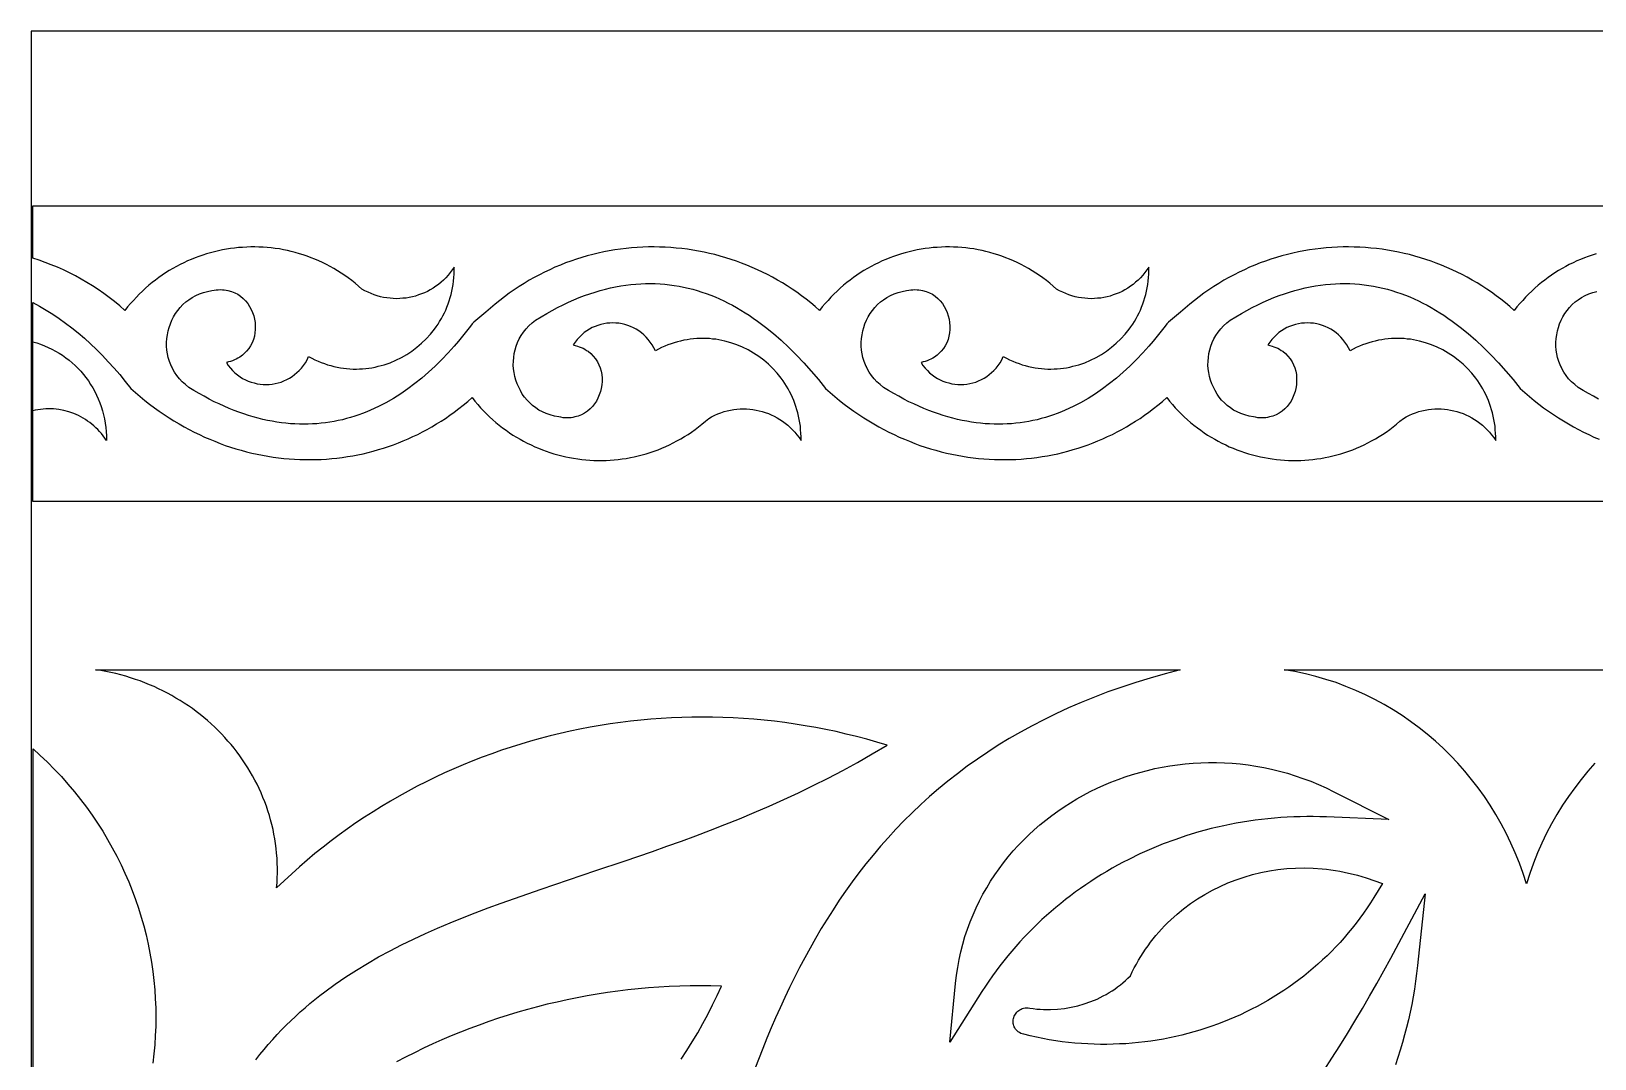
# Model space of a CAD drawing. Extents: x -445 to 570, y -1313 to 85.
# Drawn here: x -445 to -328.7, y 8.6 to 85 of the extents above; entities that cross this region are included whole.
import ezdxf

# ---------------------------------------------------------------- set-up
doc = ezdxf.new("R2010")
doc.units = 0
doc.layers.add('LAYER_1', color=18, linetype='CONTINUOUS')

msp = doc.modelspace()

# ---------------------------------------------------------------- linework, layer by layer
at = {"layer": 'LAYER_1'}
for points in [[(-445, -85), (445, -85), (445, 85), (-445, 85)], [(-444.89, 61.89), (-444.59, 61.81), (-444.3, 61.71), (-444.01, 61.6), (-443.73, 61.48), (-443.46, 61.35), (-443.19, 61.21), (-442.93, 61.05), (-442.68, 60.89), (-442.43, 60.71), (-442.19, 60.53), (-441.96, 60.33), (-441.74, 60.13), (-441.52, 59.92), (-441.32, 59.7), (-441.12, 59.47), (-440.93, 59.23), (-440.75, 58.98), (-440.58, 58.73), (-440.43, 58.47), (-440.28, 58.2), (-440.14, 57.93), (-440.01, 57.65), (-439.9, 57.36), (-439.79, 57.07), (-439.7, 56.77), (-439.62, 56.47), (-439.55, 56.16), (-439.5, 55.85), (-439.46, 55.53), (-439.43, 55.21), (-439.41, 54.89), (-439.41, 54.56), (-439.53, 54.73), (-439.65, 54.9), (-439.78, 55.06), (-439.91, 55.21), (-440.05, 55.36), (-440.19, 55.5), (-440.34, 55.64), (-440.49, 55.77), (-440.65, 55.89), (-440.81, 56), (-440.97, 56.11), (-441.14, 56.22), (-441.48, 56.4), (-441.84, 56.56), (-442.2, 56.68), (-442.58, 56.78), (-442.96, 56.85), (-443.34, 56.9), (-443.73, 56.91), (-443.92, 56.9), (-444.12, 56.89), (-444.31, 56.87), (-444.5, 56.84), (-444.7, 56.81), (-444.89, 56.77)], [(-376.22, 14.16), (-376.15, 14.76), (-376.06, 15.35), (-375.95, 15.94), (-375.82, 16.51), (-375.68, 17.08), (-375.52, 17.64), (-375.34, 18.19), (-375.14, 18.73), (-374.92, 19.26), (-374.69, 19.78), (-374.45, 20.29), (-374.18, 20.79), (-373.9, 21.28), (-373.61, 21.76), (-373.3, 22.23), (-372.98, 22.69), (-372.65, 23.14), (-372.3, 23.58), (-371.93, 24.01), (-371.56, 24.42), (-371.17, 24.82), (-370.77, 25.21), (-370.36, 25.59), (-369.94, 25.96), (-369.51, 26.31), (-369.06, 26.66), (-368.61, 26.98), (-368.14, 27.3), (-367.67, 27.6), (-367.19, 27.89), (-366.7, 28.17), (-366.2, 28.43), (-365.69, 28.68), (-365.18, 28.91), (-364.66, 29.13), (-364.13, 29.34), (-363.59, 29.53), (-363.05, 29.7), (-362.51, 29.86), (-361.95, 30.01), (-361.4, 30.14), (-360.84, 30.25), (-360.27, 30.35), (-359.7, 30.43), (-359.13, 30.5), (-358.55, 30.55), (-357.97, 30.58), (-357.39, 30.6), (-356.81, 30.6), (-356.22, 30.58), (-355.64, 30.54), (-355.05, 30.49), (-354.46, 30.42), (-353.88, 30.33), (-353.29, 30.22), (-352.7, 30.1), (-352.12, 29.96), (-351.53, 29.79), (-350.95, 29.61), (-350.37, 29.41), (-349.79, 29.2), (-349.22, 28.96), (-348.65, 28.7), (-348.08, 28.42), (-343.99, 26.35), (-348.63, 26.54), (-349.12, 26.56), (-349.6, 26.57), (-350.09, 26.57), (-350.57, 26.56), (-351.06, 26.55), (-351.54, 26.53), (-352.02, 26.5), (-352.5, 26.46), (-352.98, 26.41), (-353.45, 26.36), (-353.93, 26.3), (-354.4, 26.23), (-354.87, 26.16), (-355.34, 26.07), (-355.81, 25.98), (-356.27, 25.89), (-356.73, 25.78), (-357.19, 25.67), (-357.65, 25.55), (-358.11, 25.43), (-359.01, 25.15), (-359.9, 24.85), (-360.78, 24.53), (-361.64, 24.17), (-362.5, 23.79), (-363.33, 23.38), (-363.75, 23.17), (-364.16, 22.95), (-364.56, 22.72), (-364.97, 22.49), (-365.36, 22.25), (-365.76, 22), (-366.15, 21.75), (-366.53, 21.49), (-366.92, 21.23), (-367.29, 20.96), (-367.66, 20.68), (-368.03, 20.4), (-368.39, 20.11), (-368.75, 19.81), (-369.1, 19.51), (-369.45, 19.21), (-369.79, 18.9), (-370.13, 18.58), (-370.46, 18.25), (-370.79, 17.93), (-371.11, 17.59), (-371.43, 17.25), (-371.74, 16.91), (-372.04, 16.55), (-372.34, 16.2), (-372.63, 15.84), (-372.92, 15.47), (-373.2, 15.1), (-373.47, 14.72), (-373.74, 14.33), (-374, 13.95), (-374.26, 13.55), (-376.65, 9.79)], [(-363.21, 14.72), (-363.07, 15.02), (-362.92, 15.31), (-362.76, 15.6), (-362.6, 15.88), (-362.44, 16.16), (-362.26, 16.43), (-362.09, 16.7), (-361.9, 16.96), (-361.71, 17.22), (-361.51, 17.48), (-361.31, 17.72), (-361.1, 17.97), (-360.89, 18.2), (-360.67, 18.44), (-360.44, 18.66), (-360.21, 18.88), (-359.74, 19.31), (-359.25, 19.71), (-358.74, 20.09), (-358.21, 20.45), (-357.67, 20.78), (-357.11, 21.09), (-356.54, 21.37), (-355.95, 21.63), (-355.35, 21.86), (-354.75, 22.07), (-354.13, 22.25), (-353.5, 22.4), (-352.87, 22.53), (-352.23, 22.63), (-351.58, 22.7), (-350.93, 22.74), (-350.27, 22.75), (-349.61, 22.74), (-348.95, 22.69), (-348.62, 22.66), (-348.29, 22.61), (-347.96, 22.56), (-347.63, 22.51), (-347.3, 22.44), (-346.97, 22.37), (-346.64, 22.29), (-346.31, 22.2), (-345.98, 22.11), (-345.66, 22), (-344.45, 21.6), (-345.09, 20.56), (-345.34, 20.16), (-345.6, 19.77), (-345.87, 19.38), (-346.14, 19), (-346.42, 18.63), (-346.71, 18.26), (-347, 17.91), (-347.3, 17.55), (-347.61, 17.21), (-347.93, 16.87), (-348.25, 16.54), (-348.58, 16.21), (-348.91, 15.9), (-349.26, 15.59), (-349.6, 15.28), (-349.96, 14.99), (-350.31, 14.7), (-350.68, 14.42), (-351.05, 14.15), (-351.42, 13.88), (-351.8, 13.62), (-352.19, 13.37), (-352.58, 13.13), (-352.98, 12.89), (-353.38, 12.66), (-353.78, 12.44), (-354.19, 12.23), (-354.6, 12.03), (-355.02, 11.83), (-355.44, 11.64), (-355.87, 11.46), (-356.29, 11.29), (-356.73, 11.12), (-357.16, 10.97), (-357.6, 10.82), (-358.04, 10.68), (-358.49, 10.55), (-358.94, 10.43), (-359.39, 10.31), (-359.84, 10.21), (-360.3, 10.11), (-360.76, 10.02), (-361.22, 9.94), (-361.68, 9.87), (-362.14, 9.81), (-362.61, 9.75), (-363.08, 9.71), (-363.55, 9.67), (-364.02, 9.65), (-364.49, 9.63), (-364.96, 9.62), (-365.44, 9.62), (-365.91, 9.63), (-366.39, 9.65), (-366.86, 9.68), (-367.34, 9.72), (-367.82, 9.77), (-368.29, 9.82), (-368.77, 9.89), (-369.25, 9.97), (-369.72, 10.05), (-370.2, 10.15), (-370.68, 10.25), (-371.15, 10.37), (-371.27, 10.4), (-371.37, 10.44), (-371.47, 10.5), (-371.56, 10.55), (-371.64, 10.62), (-371.7, 10.69), (-371.76, 10.76), (-371.81, 10.84), (-371.86, 10.92), (-371.89, 11.01), (-371.91, 11.09), (-371.93, 11.18), (-371.94, 11.27), (-371.94, 11.36), (-371.93, 11.45), (-371.91, 11.54), (-371.89, 11.63), (-371.86, 11.72), (-371.82, 11.8), (-371.77, 11.88), (-371.72, 11.95), (-371.66, 12.02), (-371.59, 12.09), (-371.52, 12.15), (-371.44, 12.2), (-371.35, 12.24), (-371.26, 12.28), (-371.16, 12.31), (-371.05, 12.33), (-370.94, 12.33), (-370.83, 12.33), (-370.7, 12.32), (-370.44, 12.28), (-370.18, 12.25), (-369.92, 12.23), (-369.67, 12.22), (-369.41, 12.21), (-369.15, 12.21), (-368.63, 12.24), (-368.12, 12.29), (-367.62, 12.38), (-367.12, 12.49), (-366.64, 12.63), (-366.16, 12.8), (-365.69, 12.99), (-365.24, 13.22), (-365.02, 13.34), (-364.8, 13.47), (-364.58, 13.6), (-364.37, 13.74), (-364.17, 13.89), (-363.96, 14.04), (-363.77, 14.2), (-363.58, 14.37), (-363.39, 14.54)]]:
    msp.add_lwpolyline(points, close=True, dxfattribs=at)
for points in [[(-328.56, 68.44), (-328.85, 68.35), (-329.14, 68.25), (-329.43, 68.14), (-329.71, 68.03), (-329.99, 67.91), (-330.27, 67.78), (-330.55, 67.64), (-330.82, 67.5), (-331.09, 67.35), (-331.35, 67.19), (-331.62, 67.03), (-331.88, 66.86), (-332.13, 66.68), (-332.38, 66.49), (-332.63, 66.3), (-332.87, 66.1), (-333.11, 65.89), (-333.35, 65.67), (-333.58, 65.45), (-333.8, 65.22), (-334.02, 64.98), (-334.24, 64.74), (-334.45, 64.49), (-334.65, 64.23), (-334.98, 64.52), (-335.31, 64.8), (-335.65, 65.06), (-336, 65.32), (-336.34, 65.58), (-336.7, 65.82), (-337.05, 66.05), (-337.42, 66.28), (-337.78, 66.49), (-338.15, 66.7), (-338.52, 66.9), (-338.9, 67.08), (-339.28, 67.26), (-339.67, 67.43), (-340.05, 67.6), (-340.45, 67.75), (-340.84, 67.89), (-341.24, 68.03), (-341.63, 68.15), (-342.04, 68.27), (-342.44, 68.38), (-342.84, 68.47), (-343.25, 68.56), (-343.66, 68.64), (-344.07, 68.71), (-344.48, 68.78), (-344.89, 68.83), (-345.31, 68.87), (-345.72, 68.9), (-346.14, 68.93), (-346.56, 68.94), (-346.97, 68.95), (-347.39, 68.95), (-347.8, 68.93), (-348.22, 68.91), (-348.64, 68.88), (-349.05, 68.84), (-349.47, 68.79), (-349.88, 68.73), (-350.3, 68.66), (-350.71, 68.58), (-351.12, 68.49), (-351.53, 68.39), (-351.94, 68.28), (-352.34, 68.17), (-352.75, 68.04), (-353.15, 67.9), (-353.55, 67.76), (-353.94, 67.6), (-354.34, 67.44), (-354.73, 67.26), (-355.12, 67.08), (-355.5, 66.88), (-355.88, 66.68), (-356.26, 66.47), (-356.64, 66.24), (-357.01, 66.01), (-357.37, 65.76), (-357.74, 65.51), (-358.1, 65.25), (-358.45, 64.98), (-358.8, 64.69), (-359.14, 64.4), (-359.48, 64.1), (-359.78, 63.85), (-360.08, 63.61), (-360.23, 63.49), (-360.37, 63.36), (-360.51, 63.22), (-360.63, 63.07), (-360.92, 62.69), (-361.22, 62.31), (-361.52, 61.94), (-361.83, 61.58), (-362.29, 61.07), (-362.76, 60.57), (-363.25, 60.09), (-363.74, 59.64), (-364.24, 59.2), (-364.76, 58.79), (-365.28, 58.39), (-365.82, 58.03), (-366.36, 57.68), (-366.92, 57.36), (-367.48, 57.07), (-368.06, 56.81), (-368.35, 56.68), (-368.65, 56.57), (-368.94, 56.46), (-369.24, 56.36), (-369.54, 56.27), (-369.85, 56.18), (-370.16, 56.1), (-370.46, 56.03), (-370.78, 55.97), (-371.09, 55.92), (-371.41, 55.87), (-371.73, 55.83), (-372.05, 55.8), (-372.37, 55.78), (-372.7, 55.76), (-373.02, 55.76), (-373.35, 55.76), (-373.69, 55.78), (-374.02, 55.8), (-374.36, 55.83), (-374.7, 55.87), (-375.04, 55.92), (-375.39, 55.98), (-375.73, 56.04), (-376.08, 56.12), (-376.43, 56.21), (-376.79, 56.3), (-377.14, 56.41), (-377.5, 56.53), (-377.86, 56.66), (-378.22, 56.79), (-378.59, 56.94), (-378.95, 57.1), (-379.32, 57.27), (-379.69, 57.44), (-380.07, 57.63), (-380.44, 57.84), (-380.82, 58.05), (-381.2, 58.27), (-381.58, 58.5), (-381.84, 58.71), (-382.08, 58.92), (-382.29, 59.15), (-382.48, 59.39), (-382.65, 59.64), (-382.8, 59.9), (-382.93, 60.17), (-383.03, 60.44), (-383.11, 60.72), (-383.17, 61), (-383.22, 61.28), (-383.24, 61.57), (-383.24, 61.85), (-383.22, 62.14), (-383.18, 62.42), (-383.13, 62.7), (-383.05, 62.97), (-382.96, 63.24), (-382.85, 63.5), (-382.72, 63.76), (-382.57, 64), (-382.4, 64.23), (-382.22, 64.45), (-382.02, 64.66), (-381.81, 64.86), (-381.58, 65.03), (-381.33, 65.2), (-381.07, 65.34), (-380.79, 65.46), (-380.5, 65.57), (-380.19, 65.65), (-379.87, 65.71), (-379.7, 65.74), (-379.54, 65.76), (-379.39, 65.77), (-379.24, 65.78), (-379.09, 65.77), (-378.95, 65.76), (-378.8, 65.74), (-378.67, 65.72), (-378.41, 65.65), (-378.16, 65.55), (-377.94, 65.43), (-377.73, 65.28), (-377.53, 65.12), (-377.36, 64.94), (-377.2, 64.74), (-377.06, 64.53), (-376.94, 64.3), (-376.84, 64.07), (-376.76, 63.83), (-376.7, 63.58), (-376.66, 63.33), (-376.64, 63.07), (-376.64, 62.82), (-376.67, 62.56), (-376.71, 62.31), (-376.78, 62.07), (-376.87, 61.83), (-376.99, 61.6), (-377.13, 61.39), (-377.29, 61.19), (-377.48, 61), (-377.58, 60.91), (-377.69, 60.83), (-377.8, 60.75), (-377.92, 60.68), (-378.05, 60.61), (-378.19, 60.55), (-378.33, 60.49), (-378.48, 60.44), (-378.63, 60.4), (-378.79, 60.36), (-378.65, 60.14), (-378.49, 59.94), (-378.32, 59.76), (-378.15, 59.59), (-377.97, 59.44), (-377.77, 59.3), (-377.57, 59.17), (-377.37, 59.06), (-377.16, 58.97), (-376.94, 58.89), (-376.73, 58.83), (-376.5, 58.78), (-376.28, 58.74), (-376.06, 58.72), (-375.83, 58.72), (-375.6, 58.72), (-375.38, 58.75), (-375.16, 58.79), (-374.94, 58.84), (-374.72, 58.9), (-374.51, 58.98), (-374.3, 59.08), (-374.1, 59.19), (-373.9, 59.31), (-373.72, 59.45), (-373.54, 59.6), (-373.37, 59.76), (-373.2, 59.94), (-373.05, 60.14), (-372.91, 60.34), (-372.79, 60.56), (-372.67, 60.8), (-372.44, 60.67), (-372.21, 60.56), (-371.97, 60.45), (-371.74, 60.36), (-371.5, 60.27), (-371.26, 60.19), (-371.03, 60.12), (-370.79, 60.06), (-370.55, 60.01), (-370.31, 59.96), (-370.07, 59.93), (-369.83, 59.9), (-369.6, 59.88), (-369.36, 59.87), (-369.12, 59.87), (-368.89, 59.88), (-368.65, 59.89), (-368.42, 59.91), (-368.19, 59.94), (-367.96, 59.97), (-367.73, 60.02), (-367.5, 60.07), (-367.05, 60.19), (-366.61, 60.34), (-366.19, 60.52), (-365.77, 60.72), (-365.37, 60.95), (-364.98, 61.21), (-364.61, 61.49), (-364.26, 61.79), (-363.92, 62.11), (-363.61, 62.46), (-363.31, 62.83), (-363.17, 63.02), (-363.04, 63.21), (-362.91, 63.41), (-362.79, 63.62), (-362.68, 63.83), (-362.57, 64.04), (-362.47, 64.26), (-362.38, 64.48), (-362.29, 64.71), (-362.21, 64.94), (-362.14, 65.18), (-362.07, 65.42), (-362.01, 65.66), (-361.96, 65.91), (-361.92, 66.16), (-361.88, 66.41), (-361.86, 66.67), (-361.84, 66.93), (-361.83, 67.19), (-361.83, 67.46), (-361.98, 67.24), (-362.13, 67.04), (-362.29, 66.85), (-362.46, 66.66), (-362.64, 66.49), (-362.82, 66.32), (-363.01, 66.17), (-363.21, 66.03), (-363.41, 65.89), (-363.62, 65.77), (-363.83, 65.65), (-364.04, 65.55), (-364.26, 65.46), (-364.49, 65.38), (-364.72, 65.3), (-364.95, 65.24), (-365.18, 65.19), (-365.41, 65.15), (-365.65, 65.13), (-365.89, 65.11), (-366.13, 65.1), (-366.37, 65.11), (-366.61, 65.13), (-366.85, 65.16), (-367.08, 65.2), (-367.32, 65.25), (-367.56, 65.32), (-367.79, 65.39), (-368.02, 65.48), (-368.25, 65.58), (-368.48, 65.69), (-368.7, 65.82), (-368.95, 66.04), (-369.2, 66.25), (-369.46, 66.45), (-369.72, 66.65), (-369.98, 66.83), (-370.25, 67.01), (-370.52, 67.18), (-370.79, 67.34), (-371.07, 67.5), (-371.35, 67.65), (-371.63, 67.79), (-371.91, 67.92), (-372.2, 68.04), (-372.49, 68.15), (-372.78, 68.26), (-373.07, 68.36), (-373.36, 68.45), (-373.66, 68.54), (-373.96, 68.61), (-374.25, 68.68), (-374.55, 68.74), (-374.85, 68.8), (-375.16, 68.84), (-375.46, 68.88), (-375.76, 68.91), (-376.06, 68.93), (-376.37, 68.94), (-376.67, 68.95), (-376.97, 68.95), (-377.27, 68.94), (-377.58, 68.92), (-377.88, 68.9), (-378.18, 68.87), (-378.48, 68.83), (-378.78, 68.78), (-379.08, 68.73), (-379.37, 68.67), (-379.67, 68.6), (-379.96, 68.52), (-380.25, 68.44), (-380.54, 68.35), (-380.83, 68.25), (-381.12, 68.14), (-381.4, 68.03), (-381.68, 67.91), (-381.96, 67.78), (-382.24, 67.64), (-382.51, 67.5), (-382.78, 67.35), (-383.05, 67.19), (-383.31, 67.03), (-383.57, 66.86), (-383.82, 66.68), (-384.07, 66.49), (-384.32, 66.3), (-384.57, 66.1), (-384.8, 65.89), (-385.04, 65.67), (-385.27, 65.45), (-385.49, 65.22), (-385.71, 64.98), (-385.93, 64.74), (-386.14, 64.49), (-386.34, 64.23), (-386.67, 64.52), (-387, 64.8), (-387.34, 65.06), (-387.69, 65.32), (-388.03, 65.58), (-388.39, 65.82), (-388.74, 66.05), (-389.11, 66.28), (-389.47, 66.49), (-389.84, 66.7), (-390.21, 66.9), (-390.59, 67.08), (-390.97, 67.26), (-391.36, 67.43), (-391.75, 67.6), (-392.14, 67.75), (-392.53, 67.89), (-392.93, 68.03), (-393.32, 68.15), (-393.73, 68.27), (-394.13, 68.38), (-394.53, 68.47), (-394.94, 68.56), (-395.35, 68.64), (-395.76, 68.71), (-396.17, 68.78), (-396.59, 68.83), (-397, 68.87), (-397.41, 68.9), (-397.83, 68.93), (-398.25, 68.94), (-398.66, 68.95), (-399.08, 68.95), (-399.5, 68.93), (-399.91, 68.91), (-400.33, 68.88), (-400.74, 68.84), (-401.16, 68.79), (-401.57, 68.73), (-401.99, 68.66), (-402.4, 68.58), (-402.81, 68.49), (-403.22, 68.39), (-403.63, 68.28), (-404.03, 68.17), (-404.44, 68.04), (-404.84, 67.9), (-405.24, 67.76), (-405.63, 67.6), (-406.03, 67.44), (-406.42, 67.26), (-406.81, 67.08), (-407.19, 66.88), (-407.57, 66.68), (-407.95, 66.47), (-408.33, 66.24), (-408.7, 66.01), (-409.07, 65.76), (-409.43, 65.51), (-409.79, 65.25), (-410.14, 64.98), (-410.49, 64.69), (-410.83, 64.4), (-411.17, 64.1), (-411.47, 63.85), (-411.77, 63.61), (-411.92, 63.49), (-412.06, 63.36), (-412.2, 63.22), (-412.32, 63.07), (-412.61, 62.69), (-412.91, 62.31), (-413.21, 61.94), (-413.52, 61.58), (-413.98, 61.07), (-414.45, 60.57), (-414.94, 60.09), (-415.43, 59.64), (-415.93, 59.2), (-416.45, 58.79), (-416.97, 58.39), (-417.51, 58.03), (-418.05, 57.68), (-418.61, 57.36), (-419.17, 57.07), (-419.75, 56.81), (-420.04, 56.68), (-420.34, 56.57), (-420.63, 56.46), (-420.93, 56.36), (-421.24, 56.27), (-421.54, 56.18), (-421.85, 56.1), (-422.16, 56.03), (-422.47, 55.97), (-422.78, 55.92), (-423.1, 55.87), (-423.42, 55.83), (-423.74, 55.8), (-424.06, 55.78), (-424.39, 55.76), (-424.71, 55.76), (-425.04, 55.76), (-425.38, 55.78), (-425.71, 55.8), (-426.05, 55.83), (-426.39, 55.87), (-426.73, 55.92), (-427.08, 55.98), (-427.42, 56.04), (-427.77, 56.12), (-428.12, 56.21), (-428.48, 56.3), (-428.83, 56.41), (-429.19, 56.53), (-429.55, 56.66), (-429.91, 56.79), (-430.28, 56.94), (-430.65, 57.1), (-431.01, 57.27), (-431.39, 57.44), (-431.76, 57.63), (-432.13, 57.84), (-432.51, 58.05), (-432.89, 58.27), (-433.27, 58.5), (-433.53, 58.71), (-433.77, 58.92), (-433.98, 59.15), (-434.17, 59.39), (-434.34, 59.64), (-434.49, 59.9), (-434.62, 60.17), (-434.72, 60.44), (-434.8, 60.72), (-434.86, 61), (-434.91, 61.28), (-434.93, 61.57), (-434.93, 61.85), (-434.91, 62.14), (-434.87, 62.42), (-434.82, 62.7), (-434.74, 62.97), (-434.65, 63.24), (-434.54, 63.5), (-434.41, 63.76), (-434.26, 64), (-434.09, 64.23), (-433.91, 64.45), (-433.71, 64.66), (-433.5, 64.86), (-433.27, 65.03), (-433.02, 65.2), (-432.76, 65.34), (-432.48, 65.46), (-432.19, 65.57), (-431.88, 65.65), (-431.56, 65.71), (-431.39, 65.74), (-431.23, 65.76), (-431.08, 65.77), (-430.93, 65.78), (-430.78, 65.77), (-430.64, 65.76), (-430.5, 65.74), (-430.36, 65.72), (-430.1, 65.65), (-429.85, 65.55), (-429.63, 65.43), (-429.42, 65.28), (-429.22, 65.12), (-429.05, 64.94), (-428.89, 64.74), (-428.75, 64.53), (-428.63, 64.3), (-428.53, 64.07), (-428.45, 63.83), (-428.39, 63.58), (-428.35, 63.33), (-428.33, 63.07), (-428.33, 62.82), (-428.36, 62.56), (-428.4, 62.31), (-428.47, 62.07), (-428.56, 61.83), (-428.68, 61.6), (-428.82, 61.39), (-428.98, 61.19), (-429.17, 61), (-429.27, 60.91), (-429.38, 60.83), (-429.49, 60.75), (-429.62, 60.68), (-429.74, 60.61), (-429.88, 60.55), (-430.02, 60.49), (-430.17, 60.44), (-430.32, 60.4), (-430.48, 60.36), (-430.34, 60.14), (-430.18, 59.94), (-430.02, 59.76), (-429.84, 59.59), (-429.66, 59.44), (-429.46, 59.3), (-429.27, 59.17), (-429.06, 59.06), (-428.85, 58.97), (-428.64, 58.89), (-428.42, 58.83), (-428.2, 58.78), (-427.97, 58.74), (-427.75, 58.72), (-427.52, 58.72), (-427.3, 58.72), (-427.07, 58.75), (-426.85, 58.79), (-426.63, 58.84), (-426.41, 58.9), (-426.2, 58.98), (-425.99, 59.08), (-425.79, 59.19), (-425.59, 59.31), (-425.41, 59.45), (-425.23, 59.6), (-425.06, 59.76), (-424.89, 59.94), (-424.74, 60.14), (-424.6, 60.34), (-424.48, 60.56), (-424.36, 60.8), (-424.13, 60.67), (-423.9, 60.56), (-423.66, 60.45), (-423.43, 60.36), (-423.19, 60.27), (-422.96, 60.19), (-422.72, 60.12), (-422.48, 60.06), (-422.24, 60.01), (-422, 59.96), (-421.76, 59.93), (-421.53, 59.9), (-421.29, 59.88), (-421.05, 59.87), (-420.81, 59.87), (-420.58, 59.88), (-420.34, 59.89), (-420.11, 59.91), (-419.88, 59.94), (-419.65, 59.97), (-419.42, 60.02), (-419.19, 60.07), (-418.74, 60.19), (-418.3, 60.34), (-417.88, 60.52), (-417.46, 60.72), (-417.06, 60.95), (-416.67, 61.21), (-416.3, 61.49), (-415.95, 61.79), (-415.61, 62.11), (-415.3, 62.46), (-415, 62.83), (-414.86, 63.02), (-414.73, 63.21), (-414.61, 63.41), (-414.48, 63.62), (-414.37, 63.83), (-414.26, 64.04), (-414.16, 64.26), (-414.07, 64.48), (-413.98, 64.71), (-413.9, 64.94), (-413.83, 65.18), (-413.76, 65.42), (-413.7, 65.66), (-413.65, 65.91), (-413.61, 66.16), (-413.57, 66.41), (-413.55, 66.67), (-413.53, 66.93), (-413.52, 67.19), (-413.52, 67.46), (-413.67, 67.24), (-413.82, 67.04), (-413.98, 66.85), (-414.15, 66.66), (-414.33, 66.49), (-414.51, 66.32), (-414.7, 66.17), (-414.9, 66.03), (-415.1, 65.89), (-415.31, 65.77), (-415.52, 65.65), (-415.73, 65.55), (-415.95, 65.46), (-416.18, 65.38), (-416.41, 65.3), (-416.64, 65.24), (-416.87, 65.19), (-417.1, 65.15), (-417.34, 65.13), (-417.58, 65.11), (-417.82, 65.1), (-418.06, 65.11), (-418.3, 65.13), (-418.54, 65.16), (-418.78, 65.2), (-419.01, 65.25), (-419.25, 65.32), (-419.48, 65.39), (-419.71, 65.48), (-419.94, 65.58), (-420.17, 65.69), (-420.39, 65.82), (-420.64, 66.04), (-420.89, 66.25), (-421.15, 66.45), (-421.41, 66.65), (-421.67, 66.83), (-421.94, 67.01), (-422.21, 67.18), (-422.48, 67.34), (-422.76, 67.5), (-423.04, 67.65), (-423.32, 67.79), (-423.6, 67.92), (-423.89, 68.04), (-424.18, 68.15), (-424.47, 68.26), (-424.76, 68.36), (-425.05, 68.45), (-425.35, 68.54), (-425.65, 68.61), (-425.94, 68.68), (-426.24, 68.74), (-426.54, 68.8), (-426.85, 68.84), (-427.15, 68.88), (-427.45, 68.91), (-427.75, 68.93), (-428.06, 68.94), (-428.36, 68.95), (-428.66, 68.95), (-428.96, 68.94), (-429.27, 68.92), (-429.57, 68.9), (-429.87, 68.87), (-430.17, 68.83), (-430.47, 68.78), (-430.77, 68.73), (-431.06, 68.67), (-431.36, 68.6), (-431.65, 68.52), (-431.95, 68.44), (-432.24, 68.35), (-432.52, 68.25), (-432.81, 68.14), (-433.09, 68.03), (-433.37, 67.91), (-433.65, 67.78), (-433.93, 67.64), (-434.2, 67.5), (-434.47, 67.35), (-434.74, 67.19), (-435, 67.03), (-435.26, 66.86), (-435.51, 66.68), (-435.76, 66.49), (-436.01, 66.3), (-436.26, 66.1), (-436.49, 65.89), (-436.73, 65.67), (-436.96, 65.45), (-437.18, 65.22), (-437.4, 64.98), (-437.62, 64.74), (-437.83, 64.49), (-438.03, 64.23), (-438.42, 64.57), (-438.81, 64.89), (-439.21, 65.2), (-439.61, 65.49), (-440.02, 65.78), (-440.44, 66.05), (-440.86, 66.31), (-441.29, 66.56), (-441.72, 66.8), (-442.16, 67.02), (-442.6, 67.24), (-443.05, 67.44), (-443.51, 67.62), (-443.96, 67.8), (-444.42, 67.96), (-444.89, 68.11), (-444.89, 72.01), (-413.52, 72.01), (-361.83, 72.01), (-310.14, 72.01)], [(-310.14, 50.01), (-361.83, 50.01), (-413.52, 50.01), (-444.89, 50.01), (-444.89, 64.81), (-444.39, 64.55), (-443.89, 64.26), (-443.4, 63.96), (-442.92, 63.63), (-442.44, 63.29), (-441.97, 62.93), (-441.51, 62.55), (-441.05, 62.16), (-440.6, 61.75), (-440.15, 61.32), (-439.71, 60.87), (-439.27, 60.41), (-438.84, 59.94), (-438.42, 59.45), (-438, 58.95), (-437.59, 58.43), (-437.25, 58.12), (-436.9, 57.83), (-436.55, 57.54), (-436.19, 57.26), (-435.84, 56.99), (-435.48, 56.74), (-435.11, 56.49), (-434.74, 56.24), (-434.38, 56.01), (-434, 55.79), (-433.63, 55.58), (-433.25, 55.37), (-432.87, 55.18), (-432.49, 54.99), (-432.11, 54.81), (-431.72, 54.65), (-431.34, 54.49), (-430.95, 54.34), (-430.56, 54.19), (-430.17, 54.06), (-429.77, 53.94), (-429.38, 53.82), (-428.98, 53.72), (-428.59, 53.62), (-428.19, 53.53), (-427.8, 53.45), (-427.4, 53.38), (-427, 53.32), (-426.6, 53.27), (-426.21, 53.22), (-425.81, 53.19), (-425.41, 53.16), (-425.01, 53.14), (-424.62, 53.13), (-424.22, 53.13), (-423.82, 53.13), (-423.43, 53.15), (-423.03, 53.17), (-422.64, 53.2), (-422.25, 53.24), (-421.86, 53.29), (-421.47, 53.35), (-421.08, 53.42), (-420.7, 53.49), (-420.31, 53.57), (-419.93, 53.66), (-419.55, 53.76), (-419.17, 53.87), (-418.8, 53.98), (-418.42, 54.1), (-418.05, 54.23), (-417.68, 54.37), (-417.32, 54.52), (-416.96, 54.68), (-416.6, 54.84), (-416.24, 55.01), (-415.89, 55.19), (-415.54, 55.38), (-415.19, 55.57), (-414.85, 55.78), (-414.51, 55.99), (-414.18, 56.2), (-413.85, 56.43), (-413.52, 56.67), (-413.18, 56.92), (-412.85, 57.18), (-412.52, 57.46), (-412.2, 57.74), (-411.99, 57.48), (-411.78, 57.23), (-411.57, 56.99), (-411.35, 56.75), (-411.12, 56.53), (-410.89, 56.31), (-410.66, 56.09), (-410.42, 55.89), (-410.17, 55.69), (-409.93, 55.5), (-409.67, 55.31), (-409.42, 55.13), (-409.16, 54.96), (-408.9, 54.8), (-408.63, 54.64), (-408.36, 54.49), (-408.09, 54.35), (-407.81, 54.22), (-407.54, 54.09), (-407.26, 53.97), (-406.97, 53.86), (-406.69, 53.75), (-406.4, 53.66), (-406.11, 53.57), (-405.82, 53.48), (-405.53, 53.41), (-405.23, 53.34), (-404.94, 53.28), (-404.64, 53.23), (-404.34, 53.18), (-404.04, 53.14), (-403.74, 53.11), (-403.44, 53.09), (-403.14, 53.07), (-402.83, 53.06), (-402.53, 53.06), (-402.23, 53.07), (-401.93, 53.09), (-401.63, 53.11), (-401.32, 53.14), (-401.02, 53.18), (-400.72, 53.22), (-400.42, 53.28), (-400.13, 53.34), (-399.83, 53.4), (-399.53, 53.48), (-399.24, 53.56), (-398.94, 53.66), (-398.65, 53.76), (-398.36, 53.86), (-398.08, 53.98), (-397.79, 54.1), (-397.51, 54.23), (-397.23, 54.37), (-396.95, 54.52), (-396.67, 54.67), (-396.4, 54.84), (-396.13, 55.01), (-395.87, 55.18), (-395.6, 55.37), (-395.34, 55.57), (-395.09, 55.77), (-394.84, 55.98), (-394.59, 56.2), (-394.37, 56.32), (-394.14, 56.43), (-393.91, 56.53), (-393.68, 56.62), (-393.45, 56.7), (-393.21, 56.76), (-392.97, 56.82), (-392.73, 56.86), (-392.49, 56.89), (-392.25, 56.9), (-392.02, 56.91), (-391.78, 56.9), (-391.54, 56.89), (-391.3, 56.86), (-391.07, 56.82), (-390.83, 56.77), (-390.6, 56.71), (-390.38, 56.64), (-390.15, 56.56), (-389.93, 56.46), (-389.71, 56.36), (-389.5, 56.25), (-389.3, 56.12), (-389.09, 55.99), (-388.9, 55.84), (-388.71, 55.69), (-388.52, 55.53), (-388.35, 55.35), (-388.18, 55.17), (-388.02, 54.97), (-387.86, 54.77), (-387.72, 54.56), (-387.72, 54.83), (-387.73, 55.09), (-387.75, 55.35), (-387.77, 55.61), (-387.81, 55.86), (-387.85, 56.11), (-387.9, 56.36), (-387.96, 56.6), (-388.02, 56.84), (-388.1, 57.07), (-388.18, 57.3), (-388.26, 57.53), (-388.36, 57.75), (-388.46, 57.97), (-388.57, 58.19), (-388.68, 58.4), (-388.8, 58.6), (-388.93, 58.8), (-389.06, 59), (-389.2, 59.19), (-389.49, 59.55), (-389.81, 59.9), (-390.14, 60.22), (-390.5, 60.53), (-390.87, 60.81), (-391.26, 61.06), (-391.66, 61.29), (-392.07, 61.49), (-392.5, 61.67), (-392.94, 61.82), (-393.39, 61.95), (-393.61, 62), (-393.84, 62.04), (-394.07, 62.08), (-394.31, 62.1), (-394.54, 62.13), (-394.77, 62.14), (-395.01, 62.14), (-395.25, 62.14), (-395.48, 62.13), (-395.72, 62.11), (-395.96, 62.09), (-396.2, 62.05), (-396.44, 62.01), (-396.68, 61.95), (-396.91, 61.89), (-397.15, 61.82), (-397.39, 61.75), (-397.63, 61.66), (-397.86, 61.56), (-398.1, 61.46), (-398.33, 61.34), (-398.56, 61.22), (-398.67, 61.45), (-398.8, 61.67), (-398.94, 61.88), (-399.09, 62.07), (-399.25, 62.25), (-399.42, 62.42), (-399.6, 62.57), (-399.79, 62.7), (-399.99, 62.83), (-400.19, 62.94), (-400.4, 63.03), (-400.61, 63.11), (-400.82, 63.18), (-401.04, 63.23), (-401.27, 63.27), (-401.49, 63.29), (-401.72, 63.3), (-401.94, 63.29), (-402.17, 63.27), (-402.39, 63.24), (-402.61, 63.19), (-402.83, 63.12), (-403.05, 63.04), (-403.26, 62.95), (-403.46, 62.84), (-403.66, 62.72), (-403.85, 62.58), (-404.04, 62.42), (-404.21, 62.25), (-404.38, 62.07), (-404.53, 61.87), (-404.68, 61.66), (-404.52, 61.62), (-404.36, 61.57), (-404.22, 61.52), (-404.07, 61.47), (-403.94, 61.41), (-403.81, 61.34), (-403.69, 61.26), (-403.57, 61.19), (-403.36, 61.02), (-403.18, 60.83), (-403.01, 60.63), (-402.87, 60.41), (-402.76, 60.18), (-402.67, 59.95), (-402.6, 59.7), (-402.55, 59.45), (-402.53, 59.2), (-402.53, 58.94), (-402.55, 58.69), (-402.59, 58.43), (-402.65, 58.19), (-402.73, 57.94), (-402.83, 57.71), (-402.95, 57.49), (-403.09, 57.27), (-403.24, 57.08), (-403.42, 56.9), (-403.61, 56.73), (-403.82, 56.59), (-404.05, 56.47), (-404.3, 56.37), (-404.42, 56.33), (-404.56, 56.3), (-404.69, 56.27), (-404.83, 56.25), (-404.98, 56.24), (-405.12, 56.24), (-405.28, 56.24), (-405.43, 56.25), (-405.59, 56.28), (-405.75, 56.31), (-406.07, 56.36), (-406.38, 56.45), (-406.68, 56.55), (-406.95, 56.68), (-407.22, 56.82), (-407.46, 56.98), (-407.69, 57.16), (-407.91, 57.35), (-408.11, 57.56), (-408.29, 57.78), (-408.46, 58.01), (-408.6, 58.26), (-408.73, 58.51), (-408.84, 58.77), (-408.94, 59.04), (-409.01, 59.32), (-409.07, 59.6), (-409.11, 59.88), (-409.13, 60.16), (-409.12, 60.45), (-409.1, 60.73), (-409.06, 61.02), (-409, 61.3), (-408.92, 61.58), (-408.81, 61.85), (-408.69, 62.11), (-408.54, 62.37), (-408.37, 62.62), (-408.18, 62.86), (-407.97, 63.09), (-407.73, 63.31), (-407.47, 63.51), (-407.06, 63.76), (-406.64, 64), (-406.23, 64.23), (-405.83, 64.45), (-405.42, 64.65), (-405.02, 64.84), (-404.62, 65.01), (-404.23, 65.18), (-403.83, 65.33), (-403.44, 65.47), (-403.05, 65.59), (-402.66, 65.71), (-402.28, 65.81), (-401.9, 65.9), (-401.52, 65.98), (-401.14, 66.05), (-400.76, 66.11), (-400.39, 66.16), (-400.02, 66.19), (-399.65, 66.22), (-399.29, 66.23), (-398.93, 66.23), (-398.57, 66.23), (-398.21, 66.21), (-397.85, 66.18), (-397.5, 66.14), (-397.15, 66.09), (-396.8, 66.04), (-396.46, 65.97), (-396.12, 65.89), (-395.78, 65.8), (-395.44, 65.71), (-395.1, 65.6), (-394.77, 65.49), (-394.44, 65.36), (-394.11, 65.23), (-393.78, 65.09), (-393.46, 64.94), (-393.14, 64.78), (-392.82, 64.61), (-392.51, 64.44), (-392.19, 64.26), (-391.88, 64.06), (-391.57, 63.87), (-391.27, 63.66), (-390.96, 63.44), (-390.36, 62.99), (-389.77, 62.51), (-389.19, 62.01), (-388.62, 61.47), (-388.05, 60.91), (-387.5, 60.33), (-386.96, 59.72), (-386.43, 59.08), (-385.9, 58.43), (-385.56, 58.12), (-385.21, 57.83), (-384.86, 57.54), (-384.5, 57.26), (-384.15, 56.99), (-383.79, 56.74), (-383.42, 56.49), (-383.05, 56.24), (-382.68, 56.01), (-382.31, 55.79), (-381.94, 55.58), (-381.56, 55.37), (-381.18, 55.18), (-380.8, 54.99), (-380.42, 54.81), (-380.03, 54.65), (-379.65, 54.49), (-379.26, 54.34), (-378.87, 54.19), (-378.48, 54.06), (-378.08, 53.94), (-377.69, 53.82), (-377.29, 53.72), (-376.9, 53.62), (-376.5, 53.53), (-376.11, 53.45), (-375.71, 53.38), (-375.31, 53.32), (-374.91, 53.27), (-374.52, 53.22), (-374.12, 53.19), (-373.72, 53.16), (-373.32, 53.14), (-372.93, 53.13), (-372.53, 53.13), (-372.13, 53.13), (-371.74, 53.15), (-371.34, 53.17), (-370.95, 53.2), (-370.56, 53.24), (-370.17, 53.29), (-369.78, 53.35), (-369.39, 53.42), (-369.01, 53.49), (-368.62, 53.57), (-368.24, 53.66), (-367.86, 53.76), (-367.48, 53.87), (-367.11, 53.98), (-366.73, 54.1), (-366.36, 54.23), (-365.99, 54.37), (-365.63, 54.52), (-365.27, 54.68), (-364.91, 54.84), (-364.55, 55.01), (-364.2, 55.19), (-363.85, 55.38), (-363.5, 55.57), (-363.16, 55.78), (-362.82, 55.99), (-362.49, 56.2), (-362.16, 56.43), (-361.83, 56.67), (-361.49, 56.92), (-361.16, 57.18), (-360.83, 57.46), (-360.51, 57.74), (-360.3, 57.48), (-360.09, 57.23), (-359.88, 56.99), (-359.66, 56.75), (-359.43, 56.53), (-359.2, 56.31), (-358.96, 56.09), (-358.73, 55.89), (-358.48, 55.69), (-358.23, 55.5), (-357.98, 55.31), (-357.73, 55.13), (-357.47, 54.96), (-357.21, 54.8), (-356.94, 54.64), (-356.67, 54.49), (-356.4, 54.35), (-356.12, 54.22), (-355.85, 54.09), (-355.57, 53.97), (-355.28, 53.86), (-355, 53.75), (-354.71, 53.66), (-354.42, 53.57), (-354.13, 53.48), (-353.84, 53.41), (-353.54, 53.34), (-353.24, 53.28), (-352.95, 53.23), (-352.65, 53.18), (-352.35, 53.14), (-352.05, 53.11), (-351.75, 53.09), (-351.45, 53.07), (-351.14, 53.06), (-350.84, 53.06), (-350.54, 53.07), (-350.24, 53.09), (-349.94, 53.11), (-349.63, 53.14), (-349.33, 53.18), (-349.03, 53.22), (-348.73, 53.28), (-348.44, 53.34), (-348.14, 53.4), (-347.84, 53.48), (-347.55, 53.56), (-347.25, 53.66), (-346.96, 53.76), (-346.67, 53.86), (-346.39, 53.98), (-346.1, 54.1), (-345.82, 54.23), (-345.54, 54.37), (-345.26, 54.52), (-344.98, 54.67), (-344.71, 54.84), (-344.44, 55.01), (-344.18, 55.18), (-343.91, 55.37), (-343.65, 55.57), (-343.4, 55.77), (-343.15, 55.98), (-342.9, 56.2), (-342.68, 56.32), (-342.45, 56.43), (-342.22, 56.53), (-341.99, 56.62), (-341.76, 56.7), (-341.52, 56.76), (-341.28, 56.82), (-341.04, 56.86), (-340.8, 56.89), (-340.56, 56.9), (-340.32, 56.91), (-340.09, 56.9), (-339.85, 56.89), (-339.61, 56.86), (-339.38, 56.82), (-339.14, 56.77), (-338.91, 56.71), (-338.69, 56.64), (-338.46, 56.56), (-338.24, 56.46), (-338.02, 56.36), (-337.81, 56.25), (-337.61, 56.12), (-337.4, 55.99), (-337.21, 55.84), (-337.02, 55.69), (-336.83, 55.53), (-336.66, 55.35), (-336.49, 55.17), (-336.33, 54.97), (-336.17, 54.77), (-336.03, 54.56), (-336.03, 54.83), (-336.04, 55.09), (-336.06, 55.35), (-336.08, 55.61), (-336.12, 55.86), (-336.16, 56.11), (-336.21, 56.36), (-336.27, 56.6), (-336.33, 56.84), (-336.41, 57.07), (-336.49, 57.3), (-336.57, 57.53), (-336.67, 57.75), (-336.77, 57.97), (-336.88, 58.19), (-336.99, 58.4), (-337.11, 58.6), (-337.24, 58.8), (-337.37, 59), (-337.51, 59.19), (-337.8, 59.55), (-338.12, 59.9), (-338.45, 60.22), (-338.81, 60.53), (-339.18, 60.81), (-339.57, 61.06), (-339.97, 61.29), (-340.38, 61.49), (-340.81, 61.67), (-341.25, 61.82), (-341.7, 61.95), (-341.92, 62), (-342.15, 62.04), (-342.38, 62.08), (-342.62, 62.1), (-342.85, 62.13), (-343.08, 62.14), (-343.32, 62.14), (-343.56, 62.14), (-343.79, 62.13), (-344.03, 62.11), (-344.27, 62.09), (-344.51, 62.05), (-344.75, 62.01), (-344.99, 61.95), (-345.22, 61.89), (-345.46, 61.82), (-345.7, 61.75), (-345.94, 61.66), (-346.17, 61.56), (-346.41, 61.46), (-346.64, 61.34), (-346.87, 61.22), (-346.98, 61.45), (-347.11, 61.67), (-347.25, 61.88), (-347.4, 62.07), (-347.56, 62.25), (-347.73, 62.42), (-347.91, 62.57), (-348.1, 62.7), (-348.3, 62.83), (-348.5, 62.94), (-348.71, 63.03), (-348.92, 63.11), (-349.13, 63.18), (-349.35, 63.23), (-349.58, 63.27), (-349.8, 63.29), (-350.03, 63.3), (-350.25, 63.29), (-350.48, 63.27), (-350.7, 63.24), (-350.92, 63.19), (-351.14, 63.12), (-351.36, 63.04), (-351.57, 62.95), (-351.77, 62.84), (-351.97, 62.72), (-352.16, 62.58), (-352.35, 62.42), (-352.52, 62.25), (-352.69, 62.07), (-352.84, 61.87), (-352.99, 61.66), (-352.83, 61.62), (-352.67, 61.57), (-352.53, 61.52), (-352.38, 61.47), (-352.25, 61.41), (-352.12, 61.34), (-352, 61.26), (-351.88, 61.19), (-351.67, 61.02), (-351.49, 60.83), (-351.32, 60.63), (-351.18, 60.41), (-351.07, 60.18), (-350.98, 59.95), (-350.91, 59.7), (-350.86, 59.45), (-350.84, 59.2), (-350.84, 58.94), (-350.86, 58.69), (-350.9, 58.43), (-350.96, 58.19), (-351.04, 57.94), (-351.14, 57.71), (-351.26, 57.49), (-351.4, 57.27), (-351.55, 57.08), (-351.73, 56.9), (-351.92, 56.73), (-352.13, 56.59), (-352.36, 56.47), (-352.61, 56.37), (-352.73, 56.33), (-352.87, 56.3), (-353, 56.27), (-353.14, 56.25), (-353.29, 56.24), (-353.43, 56.24), (-353.59, 56.24), (-353.74, 56.25), (-353.9, 56.28), (-354.06, 56.31), (-354.38, 56.36), (-354.69, 56.45), (-354.99, 56.55), (-355.26, 56.68), (-355.53, 56.82), (-355.77, 56.98), (-356, 57.16), (-356.22, 57.35), (-356.42, 57.56), (-356.6, 57.78), (-356.76, 58.01), (-356.91, 58.26), (-357.04, 58.51), (-357.15, 58.77), (-357.25, 59.04), (-357.32, 59.32), (-357.38, 59.6), (-357.42, 59.88), (-357.44, 60.16), (-357.43, 60.45), (-357.41, 60.73), (-357.37, 61.02), (-357.31, 61.3), (-357.23, 61.58), (-357.12, 61.85), (-357, 62.11), (-356.85, 62.37), (-356.68, 62.62), (-356.49, 62.86), (-356.28, 63.09), (-356.04, 63.31), (-355.78, 63.51), (-355.37, 63.76), (-354.95, 64), (-354.54, 64.23), (-354.14, 64.45), (-353.73, 64.65), (-353.33, 64.84), (-352.93, 65.01), (-352.53, 65.18), (-352.14, 65.33), (-351.75, 65.47), (-351.36, 65.59), (-350.97, 65.71), (-350.59, 65.81), (-350.21, 65.9), (-349.83, 65.98), (-349.45, 66.05), (-349.07, 66.11), (-348.7, 66.16), (-348.33, 66.19), (-347.96, 66.22), (-347.6, 66.23), (-347.24, 66.23), (-346.88, 66.23), (-346.52, 66.21), (-346.16, 66.18), (-345.81, 66.14), (-345.46, 66.09), (-345.11, 66.04), (-344.77, 65.97), (-344.43, 65.89), (-344.09, 65.8), (-343.75, 65.71), (-343.41, 65.6), (-343.08, 65.49), (-342.75, 65.36), (-342.42, 65.23), (-342.09, 65.09), (-341.77, 64.94), (-341.45, 64.78), (-341.13, 64.61), (-340.82, 64.44), (-340.5, 64.26), (-340.19, 64.06), (-339.88, 63.87), (-339.58, 63.66), (-339.27, 63.44), (-338.67, 62.99), (-338.08, 62.51), (-337.5, 62.01), (-336.93, 61.47), (-336.36, 60.91), (-335.81, 60.33), (-335.27, 59.72), (-334.74, 59.08), (-334.21, 58.43), (-333.87, 58.12), (-333.52, 57.83), (-333.17, 57.54), (-332.81, 57.26), (-332.46, 56.99), (-332.1, 56.74), (-331.73, 56.49), (-331.36, 56.24), (-330.99, 56.01), (-330.62, 55.79), (-330.25, 55.58), (-329.87, 55.37), (-329.49, 55.18), (-329.11, 54.99), (-328.73, 54.81), (-328.34, 54.65)], [(-328.38, 57.63), (-328.75, 57.84), (-329.13, 58.05), (-329.51, 58.27), (-329.89, 58.5), (-330.15, 58.71), (-330.39, 58.92), (-330.6, 59.15), (-330.79, 59.39), (-330.96, 59.64), (-331.11, 59.9), (-331.24, 60.17), (-331.34, 60.44), (-331.42, 60.72), (-331.48, 61), (-331.53, 61.28), (-331.55, 61.57), (-331.55, 61.85), (-331.53, 62.14), (-331.49, 62.42), (-331.44, 62.7), (-331.36, 62.97), (-331.27, 63.24), (-331.15, 63.5), (-331.03, 63.76), (-330.88, 64), (-330.71, 64.23), (-330.53, 64.45), (-330.33, 64.66), (-330.12, 64.86), (-329.89, 65.03), (-329.64, 65.2), (-329.38, 65.34), (-329.1, 65.46), (-328.8, 65.57), (-328.5, 65.65)], [(-434.56, 60.09), (-434.54, 60.05)], [(-382.87, 60.09), (-382.85, 60.05)], [(-331.18, 60.09), (-331.16, 60.05)], [(-428.3, 8.48), (-427.99, 8.87), (-427.67, 9.25), (-427.36, 9.62), (-427.03, 9.99), (-426.71, 10.35), (-426.37, 10.7), (-426.03, 11.04), (-425.69, 11.38), (-425.34, 11.7), (-424.99, 12.03), (-424.63, 12.34), (-424.27, 12.65), (-423.9, 12.95), (-423.53, 13.25), (-423.15, 13.54), (-422.39, 14.1), (-421.6, 14.64), (-420.8, 15.15), (-419.98, 15.65), (-419.15, 16.13), (-418.3, 16.59), (-417.44, 17.03), (-416.56, 17.46), (-415.66, 17.87), (-414.76, 18.27), (-413.84, 18.66), (-412.9, 19.04), (-411.96, 19.41), (-411, 19.78), (-410.03, 20.13), (-409.05, 20.48), (-407.06, 21.17), (-402.98, 22.55), (-400.88, 23.25), (-398.77, 23.98), (-397.7, 24.36), (-396.62, 24.74), (-395.55, 25.14), (-394.46, 25.55), (-393.38, 25.97), (-392.29, 26.41), (-391.2, 26.87), (-390.1, 27.34), (-389.01, 27.83), (-387.91, 28.34), (-386.81, 28.87), (-385.71, 29.42), (-384.61, 30), (-383.51, 30.6), (-382.42, 31.23), (-381.32, 31.89), (-382.07, 32.11), (-382.83, 32.33), (-383.59, 32.53), (-384.35, 32.71), (-385.11, 32.89), (-385.87, 33.05), (-386.63, 33.2), (-387.4, 33.33), (-388.16, 33.45), (-388.93, 33.56), (-389.7, 33.66), (-390.47, 33.74), (-391.23, 33.81), (-392, 33.87), (-392.77, 33.91), (-393.54, 33.95), (-394.3, 33.96), (-395.07, 33.97), (-395.84, 33.96), (-396.6, 33.95), (-397.37, 33.91), (-398.13, 33.87), (-398.89, 33.81), (-399.65, 33.74), (-400.41, 33.66), (-401.16, 33.57), (-401.92, 33.46), (-402.67, 33.35), (-403.42, 33.21), (-404.17, 33.07), (-404.91, 32.92), (-405.65, 32.75), (-406.39, 32.57), (-407.12, 32.38), (-407.85, 32.18), (-408.58, 31.96), (-409.3, 31.74), (-410.02, 31.5), (-410.74, 31.25), (-411.45, 30.98), (-412.15, 30.71), (-412.85, 30.42), (-413.55, 30.13), (-414.24, 29.82), (-414.93, 29.5), (-415.61, 29.16), (-416.28, 28.82), (-416.95, 28.47), (-417.62, 28.1), (-418.27, 27.72), (-418.93, 27.33), (-419.57, 26.93), (-420.21, 26.52), (-420.84, 26.1), (-421.46, 25.66), (-422.08, 25.22), (-422.69, 24.76), (-423.29, 24.29), (-423.89, 23.81), (-424.48, 23.32), (-425.05, 22.82), (-425.62, 22.31), (-426.19, 21.79), (-426.74, 21.26), (-426.71, 21.63), (-426.69, 22), (-426.68, 22.37), (-426.68, 22.74), (-426.69, 23.11), (-426.71, 23.48), (-426.74, 23.84), (-426.78, 24.2), (-426.82, 24.56), (-426.88, 24.92), (-426.94, 25.27), (-427.01, 25.62), (-427.1, 25.97), (-427.19, 26.32), (-427.28, 26.66), (-427.39, 27), (-427.5, 27.34), (-427.63, 27.67), (-427.76, 28), (-427.9, 28.33), (-428.04, 28.65), (-428.2, 28.97), (-428.36, 29.28), (-428.53, 29.59), (-428.7, 29.9), (-428.89, 30.2), (-429.08, 30.5), (-429.27, 30.79), (-429.48, 31.08), (-429.69, 31.37), (-429.91, 31.65), (-430.13, 31.92), (-430.36, 32.19), (-430.6, 32.46), (-430.85, 32.72), (-431.1, 32.97), (-431.35, 33.22), (-431.61, 33.47), (-431.88, 33.71), (-432.16, 33.94), (-432.44, 34.16), (-432.72, 34.39), (-433.01, 34.6), (-433.31, 34.81), (-433.61, 35.01), (-433.92, 35.21), (-434.23, 35.39), (-434.55, 35.58), (-434.87, 35.75), (-435.2, 35.92), (-435.53, 36.08), (-435.86, 36.24), (-436.2, 36.38), (-436.55, 36.53), (-436.9, 36.66), (-437.25, 36.78), (-437.61, 36.9), (-437.97, 37.01), (-438.34, 37.11), (-438.7, 37.21), (-439.08, 37.29), (-439.45, 37.37), (-439.83, 37.44), (-440.22, 37.5), (-391.45, 37.5), (-378.55, 37.5), (-359.5, 37.5), (-360.63, 37.2), (-361.73, 36.88), (-362.81, 36.55), (-363.86, 36.2), (-364.89, 35.84), (-365.89, 35.46), (-366.87, 35.06), (-367.82, 34.65), (-368.75, 34.22), (-369.65, 33.78), (-370.53, 33.32), (-371.39, 32.86), (-372.23, 32.37), (-373.04, 31.88), (-373.83, 31.37), (-374.6, 30.85), (-375.35, 30.31), (-376.08, 29.76), (-376.79, 29.21), (-377.48, 28.64), (-378.15, 28.06), (-378.81, 27.46), (-379.44, 26.86), (-380.06, 26.25), (-380.66, 25.63), (-381.24, 25), (-381.81, 24.36), (-382.35, 23.71), (-382.89, 23.05), (-383.41, 22.38), (-383.91, 21.71), (-384.4, 21.02), (-384.87, 20.34), (-385.33, 19.64), (-385.78, 18.94), (-386.21, 18.23), (-386.64, 17.51), (-387.05, 16.79), (-387.44, 16.06), (-387.83, 15.33), (-388.21, 14.59), (-388.57, 13.85), (-388.93, 13.1), (-389.27, 12.35), (-389.61, 11.6), (-389.94, 10.84), (-390.26, 10.09), (-390.57, 9.32), (-391.17, 7.79)], [(-328.65, 30.54), (-329.17, 29.95), (-329.67, 29.34), (-330.15, 28.71), (-330.61, 28.07), (-331.05, 27.41), (-331.47, 26.73), (-331.87, 26.03), (-332.24, 25.33), (-332.59, 24.6), (-332.92, 23.86), (-333.22, 23.11), (-333.49, 22.34), (-333.74, 21.56), (-333.99, 22.34), (-334.27, 23.11), (-334.57, 23.86), (-334.9, 24.6), (-335.25, 25.33), (-335.62, 26.03), (-336.02, 26.73), (-336.43, 27.41), (-336.87, 28.07), (-337.34, 28.71), (-337.82, 29.34), (-338.32, 29.95), (-338.84, 30.54), (-339.38, 31.11), (-339.94, 31.66), (-340.52, 32.19), (-341.12, 32.7), (-341.73, 33.18), (-342.36, 33.65), (-343, 34.09), (-343.66, 34.52), (-344.33, 34.91), (-345.02, 35.29), (-345.72, 35.64), (-346.44, 35.96), (-347.17, 36.26), (-347.91, 36.54), (-348.66, 36.78), (-349.42, 37), (-350.19, 37.2), (-350.98, 37.36), (-351.77, 37.5), (-333.74, 37.5), (-315.72, 37.5)], [(-444.87, -8.33), (-444.87, 31.62), (-444.35, 31.14), (-443.8, 30.61), (-443.27, 30.08), (-442.76, 29.54), (-442.27, 28.98), (-441.79, 28.42), (-441.33, 27.85), (-440.89, 27.27), (-440.47, 26.68), (-440.07, 26.08), (-439.68, 25.48), (-439.32, 24.86), (-438.97, 24.25), (-438.64, 23.62), (-438.32, 22.99), (-438.03, 22.35), (-437.75, 21.71), (-437.49, 21.06), (-437.25, 20.41), (-437.02, 19.75), (-436.81, 19.09), (-436.63, 18.43), (-436.46, 17.76), (-436.3, 17.08), (-436.17, 16.41), (-436.05, 15.73), (-435.95, 15.05), (-435.87, 14.37), (-435.81, 13.69), (-435.77, 13.01), (-435.74, 12.33), (-435.73, 11.64), (-435.74, 10.96), (-435.77, 10.27), (-435.81, 9.59), (-435.87, 8.91), (-435.95, 8.23)], [(-348.8, 7.69), (-348.21, 8.6), (-347.63, 9.51), (-347.06, 10.43), (-346.5, 11.35), (-345.95, 12.28), (-345.41, 13.21), (-344.88, 14.15), (-344.36, 15.09), (-343.84, 16.04), (-341.28, 20.83), (-341.85, 15.49), (-341.91, 14.9), (-341.99, 14.32), (-342.08, 13.74), (-342.17, 13.16), (-342.28, 12.59), (-342.4, 12.02), (-342.52, 11.45), (-342.66, 10.88), (-342.81, 10.32), (-342.96, 9.76), (-343.13, 9.2), (-343.3, 8.65), (-343.49, 8.1)], [(-396.65, 8.51), (-396.22, 9.16), (-395.81, 9.82), (-395.41, 10.49), (-395.03, 11.17), (-394.66, 11.85), (-394.3, 12.55), (-393.96, 13.25), (-393.64, 13.96), (-394.42, 13.98), (-395.2, 13.98), (-395.98, 13.97), (-396.75, 13.95), (-397.53, 13.92), (-398.3, 13.87), (-399.07, 13.82), (-399.84, 13.75), (-400.6, 13.67), (-401.36, 13.57), (-402.12, 13.47), (-402.88, 13.35), (-403.63, 13.22), (-404.38, 13.08), (-405.13, 12.93), (-405.87, 12.77), (-406.61, 12.6), (-407.34, 12.41), (-408.07, 12.21), (-408.8, 12.01), (-409.52, 11.79), (-410.24, 11.56), (-410.96, 11.32), (-411.66, 11.06), (-412.37, 10.8), (-413.07, 10.53), (-413.76, 10.25), (-414.45, 9.95), (-415.13, 9.65), (-415.81, 9.33), (-416.49, 9), (-417.15, 8.67), (-417.81, 8.32)]]:
    msp.add_lwpolyline(points, dxfattribs=at)

doc.saveas('drawing.dxf')
